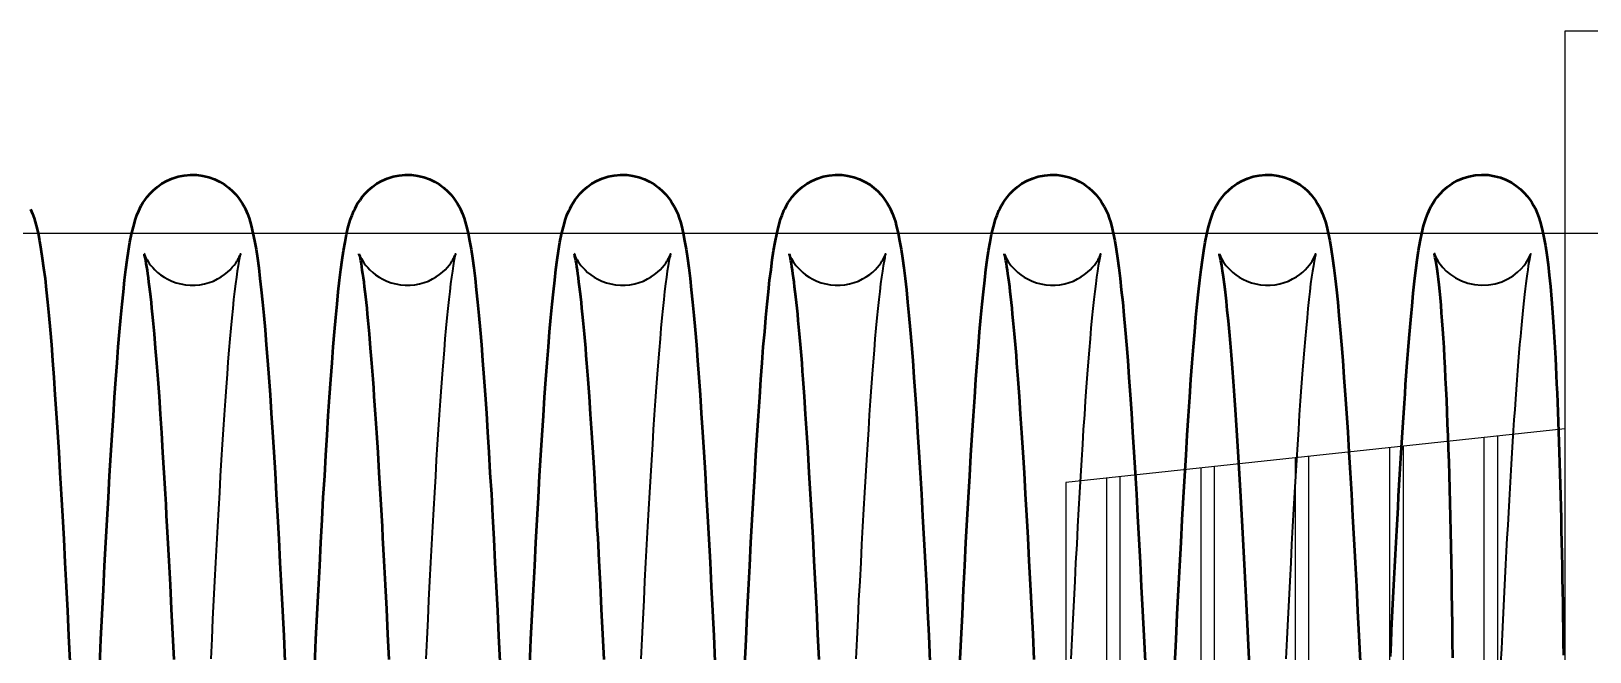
# Model space of a CAD drawing. Header units: millimetres. Extents: x 1448 to 104164, y -19509 to -89.
# Drawn here: x 52872.6 to 52988.2, y -3794.2 to -3748.2 of the extents above; entities that cross this region are included whole.
import ezdxf

# ---------------------------------------------------------------- set-up
doc = ezdxf.new("R2010")
doc.units = ezdxf.units.MM
doc.header["$LTSCALE"] = 60
doc.header["$MEASUREMENT"] = 0
doc.linetypes.add('CENTERX2', pattern=[101.6, 63.5, -12.7, 12.7, -12.7])
doc.layers.get('0').update_dxf_attribs({"linetype": 'CONTINUOUS'})
doc.layers.add('가려진 것(ISO)', color=7, linetype='CONTINUOUS', lineweight=35)
doc.layers.add('가시적인 것(ISO)', color=7, linetype='CONTINUOUS', lineweight=50)

# ---------------------------------------------------------------- blocks, each defined once
blk = doc.blocks.new('gf')
at = {"color": 3}
for p, q in [((21501219.19, -50950300.35), (21501219.19, -50950430.35)), ((21501229.19, -50950300.35), (21501219.19, -50950300.35)), ((21501229.19, -50950300.35), (21501229.19, -50950430.35)), ((21501219.19, -50950329.85), (21501182.19, -50950333.85)), ((21501213.19, -50950330.5), (21501213.19, -50950400.2)), ((21501214.19, -50950330.39), (21501214.19, -50950400.31)), ((21501199.19, -50950332.01), (21501199.19, -50950398.69)), ((21501200.19, -50950331.9), (21501200.19, -50950398.8)), ((21501206.19, -50950331.26), (21501206.19, -50950399.44)), ((21501207.19, -50950331.15), (21501207.19, -50950399.55)), ((21501192.19, -50950332.77), (21501192.19, -50950397.93)), ((21501193.19, -50950332.66), (21501193.19, -50950398.04)), ((21501182.19, -50950333.85), (21501182.19, -50950396.85)), ((21501185.19, -50950333.53), (21501185.19, -50950397.17)), ((21501186.19, -50950333.42), (21501186.19, -50950397.28)), ((21501219.19, -50950400.85), (21501182.19, -50950396.85)), ((21501229.19, -50950430.35), (21501219.19, -50950430.35))]:
    blk.add_line(p, q, dxfattribs=at)
at = {"color": 1, "linetype": 'CENTERX2'}
blk.add_line((21501236.43, -50950365.35), (21501174.6, -50950365.35), dxfattribs=at)
blk = doc.blocks.new('토션스프링 3')
at = {"layer": '가려진 것(ISO)', "flags": 128}
for points in [[(21462543.68, -50952857.63), (21462543.69, -50952857.65), (21462543.71, -50952857.7), (21462543.75, -50952857.81), (21462543.83, -50952857.97), (21462543.89, -50952858.07), (21462543.96, -50952858.19), (21462544.05, -50952858.33), (21462544.17, -50952858.48), (21462544.31, -50952858.65), (21462544.47, -50952858.82), (21462544.67, -50952859), (21462544.89, -50952859.18), (21462545.15, -50952859.35), (21462545.43, -50952859.51), (21462545.73, -50952859.65), (21462546.05, -50952859.77), (21462546.39, -50952859.86), (21462546.74, -50952859.92), (21462547.09, -50952859.95), (21462547.45, -50952859.95), (21462547.8, -50952859.92), (21462548.15, -50952859.85), (21462548.49, -50952859.76), (21462548.81, -50952859.64), (21462549.11, -50952859.49), (21462549.38, -50952859.33), (21462549.63, -50952859.16), (21462549.86, -50952858.98), (21462550.05, -50952858.8), (21462550.21, -50952858.62), (21462550.35, -50952858.46), (21462550.46, -50952858.31), (21462550.55, -50952858.17), (21462550.62, -50952858.06), (21462550.68, -50952857.95), (21462550.72, -50952857.87), (21462550.78, -50952857.74), (21462550.81, -50952857.67), (21462550.82, -50952857.63), (21462550.82, -50952857.63), (21462550.81, -50952857.67), (21462550.79, -50952857.73), (21462550.77, -50952857.81), (21462550.75, -50952857.91), (21462550.7, -50952858.17), (21462550.64, -50952858.51), (21462550.58, -50952858.9), (21462550.51, -50952859.35), (21462550.45, -50952859.86), (21462550.38, -50952860.41), (21462550.31, -50952861.02), (21462550.24, -50952861.68), (21462550.17, -50952862.38), (21462550.1, -50952863.13), (21462550.03, -50952863.92), (21462549.96, -50952864.76), (21462549.89, -50952865.64), (21462549.82, -50952866.56), (21462549.75, -50952867.52), (21462549.68, -50952868.53), (21462549.61, -50952869.57), (21462549.54, -50952870.65), (21462549.47, -50952871.77), (21462549.39, -50952872.92), (21462549.32, -50952874.11), (21462549.25, -50952875.33), (21462549.18, -50952876.58), (21462549.11, -50952877.86), (21462549.04, -50952879.18), (21462548.97, -50952880.53), (21462548.89, -50952881.9), (21462548.82, -50952883.31), (21462548.75, -50952884.74), (21462548.68, -50952886.2), (21462548.61, -50952887.68)], [(21462559.63, -50952857.63), (21462559.63, -50952857.65), (21462559.65, -50952857.7), (21462559.7, -50952857.81), (21462559.78, -50952857.97), (21462559.83, -50952858.07), (21462559.91, -50952858.19), (21462560, -50952858.33), (21462560.11, -50952858.48), (21462560.25, -50952858.65), (21462560.42, -50952858.82), (21462560.62, -50952859), (21462560.84, -50952859.18), (21462561.1, -50952859.35), (21462561.38, -50952859.51), (21462561.68, -50952859.65), (21462562, -50952859.77), (21462562.34, -50952859.86), (21462562.68, -50952859.92), (21462563.04, -50952859.95), (21462563.4, -50952859.95), (21462563.75, -50952859.92), (21462564.1, -50952859.85), (21462564.43, -50952859.76), (21462564.75, -50952859.64), (21462565.05, -50952859.49), (21462565.33, -50952859.33), (21462565.58, -50952859.16), (21462565.8, -50952858.98), (21462565.99, -50952858.8), (21462566.16, -50952858.62), (21462566.3, -50952858.46), (21462566.41, -50952858.31), (21462566.5, -50952858.17), (21462566.57, -50952858.06), (21462566.62, -50952857.95), (21462566.67, -50952857.87), (21462566.72, -50952857.74), (21462566.75, -50952857.67), (21462566.76, -50952857.63), (21462566.76, -50952857.63), (21462566.75, -50952857.67), (21462566.74, -50952857.73), (21462566.72, -50952857.81), (21462566.7, -50952857.91), (21462566.65, -50952858.17), (21462566.59, -50952858.51), (21462566.53, -50952858.9), (21462566.46, -50952859.35), (21462566.39, -50952859.86), (21462566.33, -50952860.41), (21462566.26, -50952861.02), (21462566.19, -50952861.68), (21462566.12, -50952862.38), (21462566.05, -50952863.13), (21462565.98, -50952863.92), (21462565.91, -50952864.76), (21462565.84, -50952865.64), (21462565.77, -50952866.56), (21462565.7, -50952867.52), (21462565.63, -50952868.53), (21462565.56, -50952869.57), (21462565.48, -50952870.65), (21462565.41, -50952871.77), (21462565.34, -50952872.92), (21462565.27, -50952874.11), (21462565.2, -50952875.33), (21462565.13, -50952876.58), (21462565.06, -50952877.86), (21462564.98, -50952879.18), (21462564.91, -50952880.53), (21462564.84, -50952881.9), (21462564.77, -50952883.31), (21462564.7, -50952884.74), (21462564.63, -50952886.2), (21462564.56, -50952887.68)], [(21462575.57, -50952857.63), (21462575.58, -50952857.65), (21462575.6, -50952857.7), (21462575.64, -50952857.81), (21462575.72, -50952857.97), (21462575.78, -50952858.07), (21462575.85, -50952858.19), (21462575.95, -50952858.33), (21462576.06, -50952858.48), (21462576.2, -50952858.65), (21462576.37, -50952858.82), (21462576.56, -50952859), (21462576.79, -50952859.18), (21462577.04, -50952859.35), (21462577.32, -50952859.51), (21462577.62, -50952859.65), (21462577.95, -50952859.77), (21462578.28, -50952859.86), (21462578.63, -50952859.92), (21462578.99, -50952859.95), (21462579.34, -50952859.95), (21462579.7, -50952859.92), (21462580.05, -50952859.85), (21462580.38, -50952859.76), (21462580.7, -50952859.64), (21462581, -50952859.49), (21462581.28, -50952859.33), (21462581.53, -50952859.16), (21462581.75, -50952858.98), (21462581.94, -50952858.8), (21462582.11, -50952858.62), (21462582.24, -50952858.46), (21462582.35, -50952858.31), (21462582.44, -50952858.17), (21462582.51, -50952858.06), (21462582.57, -50952857.95), (21462582.61, -50952857.87), (21462582.67, -50952857.74), (21462582.7, -50952857.67), (21462582.71, -50952857.63), (21462582.71, -50952857.63), (21462582.7, -50952857.67), (21462582.69, -50952857.73), (21462582.67, -50952857.81), (21462582.64, -50952857.91), (21462582.59, -50952858.17), (21462582.54, -50952858.51), (21462582.47, -50952858.9), (21462582.41, -50952859.35), (21462582.34, -50952859.86), (21462582.27, -50952860.41), (21462582.21, -50952861.02), (21462582.14, -50952861.68), (21462582.07, -50952862.38), (21462582, -50952863.13), (21462581.93, -50952863.92), (21462581.86, -50952864.76), (21462581.79, -50952865.64), (21462581.72, -50952866.56), (21462581.64, -50952867.52), (21462581.57, -50952868.53), (21462581.5, -50952869.57), (21462581.43, -50952870.65), (21462581.36, -50952871.77), (21462581.29, -50952872.92), (21462581.22, -50952874.11), (21462581.15, -50952875.33), (21462581.07, -50952876.58), (21462581, -50952877.86), (21462580.93, -50952879.18), (21462580.86, -50952880.53), (21462580.79, -50952881.9), (21462580.72, -50952883.31), (21462580.65, -50952884.74), (21462580.57, -50952886.2), (21462580.5, -50952887.68)], [(21462591.52, -50952857.63), (21462591.53, -50952857.65), (21462591.55, -50952857.7), (21462591.59, -50952857.81), (21462591.67, -50952857.97), (21462591.73, -50952858.07), (21462591.8, -50952858.19), (21462591.89, -50952858.33), (21462592.01, -50952858.48), (21462592.15, -50952858.65), (21462592.31, -50952858.82), (21462592.51, -50952859), (21462592.73, -50952859.18), (21462592.99, -50952859.35), (21462593.27, -50952859.51), (21462593.57, -50952859.65), (21462593.89, -50952859.77), (21462594.23, -50952859.86), (21462594.58, -50952859.92), (21462594.93, -50952859.95), (21462595.29, -50952859.95), (21462595.64, -50952859.92), (21462595.99, -50952859.85), (21462596.33, -50952859.76), (21462596.65, -50952859.64), (21462596.95, -50952859.49), (21462597.22, -50952859.33), (21462597.48, -50952859.16), (21462597.7, -50952858.98), (21462597.89, -50952858.8), (21462598.05, -50952858.62), (21462598.19, -50952858.46), (21462598.3, -50952858.31), (21462598.39, -50952858.17), (21462598.46, -50952858.06), (21462598.52, -50952857.95), (21462598.56, -50952857.87), (21462598.62, -50952857.74), (21462598.65, -50952857.67), (21462598.66, -50952857.63), (21462598.66, -50952857.63), (21462598.65, -50952857.67), (21462598.63, -50952857.73), (21462598.61, -50952857.81), (21462598.59, -50952857.91), (21462598.54, -50952858.17), (21462598.48, -50952858.51), (21462598.42, -50952858.9), (21462598.35, -50952859.35), (21462598.29, -50952859.86), (21462598.22, -50952860.41), (21462598.15, -50952861.02), (21462598.08, -50952861.68), (21462598.01, -50952862.38), (21462597.94, -50952863.13), (21462597.87, -50952863.92), (21462597.8, -50952864.76), (21462597.73, -50952865.64), (21462597.66, -50952866.56), (21462597.59, -50952867.52), (21462597.52, -50952868.53), (21462597.45, -50952869.57), (21462597.38, -50952870.65), (21462597.31, -50952871.77), (21462597.23, -50952872.92), (21462597.16, -50952874.11), (21462597.09, -50952875.33), (21462597.02, -50952876.58), (21462596.95, -50952877.86), (21462596.88, -50952879.18), (21462596.81, -50952880.53), (21462596.74, -50952881.9), (21462596.66, -50952883.31), (21462596.59, -50952884.74), (21462596.52, -50952886.2), (21462596.45, -50952887.68)], [(21462607.47, -50952857.63), (21462607.47, -50952857.65), (21462607.49, -50952857.7), (21462607.54, -50952857.81), (21462607.62, -50952857.97), (21462607.67, -50952858.07), (21462607.75, -50952858.19), (21462607.84, -50952858.33), (21462607.95, -50952858.48), (21462608.09, -50952858.65), (21462608.26, -50952858.82), (21462608.46, -50952859), (21462608.68, -50952859.18), (21462608.94, -50952859.35), (21462609.22, -50952859.51), (21462609.52, -50952859.65), (21462609.84, -50952859.77), (21462610.18, -50952859.86), (21462610.53, -50952859.92), (21462610.88, -50952859.95), (21462611.24, -50952859.95), (21462611.59, -50952859.92), (21462611.94, -50952859.85), (21462612.27, -50952859.76), (21462612.59, -50952859.64), (21462612.89, -50952859.49), (21462613.17, -50952859.33), (21462613.42, -50952859.16), (21462613.64, -50952858.98), (21462613.84, -50952858.8), (21462614, -50952858.62), (21462614.14, -50952858.46), (21462614.25, -50952858.31), (21462614.34, -50952858.17), (21462614.41, -50952858.06), (21462614.46, -50952857.95), (21462614.51, -50952857.87), (21462614.56, -50952857.74), (21462614.59, -50952857.67), (21462614.6, -50952857.63), (21462614.6, -50952857.63), (21462614.6, -50952857.67), (21462614.58, -50952857.73), (21462614.56, -50952857.81), (21462614.54, -50952857.91), (21462614.49, -50952858.17), (21462614.43, -50952858.51), (21462614.37, -50952858.9), (21462614.3, -50952859.35), (21462614.24, -50952859.86), (21462614.17, -50952860.41), (21462614.1, -50952861.02), (21462614.03, -50952861.68), (21462613.96, -50952862.38), (21462613.89, -50952863.13), (21462613.82, -50952863.92), (21462613.75, -50952864.76), (21462613.68, -50952865.64), (21462613.61, -50952866.56), (21462613.54, -50952867.52), (21462613.47, -50952868.53), (21462613.4, -50952869.57), (21462613.32, -50952870.65), (21462613.25, -50952871.77), (21462613.18, -50952872.92), (21462613.11, -50952874.11), (21462613.04, -50952875.33), (21462612.97, -50952876.58), (21462612.9, -50952877.86), (21462612.83, -50952879.18), (21462612.75, -50952880.53), (21462612.68, -50952881.9), (21462612.61, -50952883.31), (21462612.54, -50952884.74), (21462612.47, -50952886.2), (21462612.4, -50952887.68)], [(21462623.42, -50952857.63), (21462623.42, -50952857.65), (21462623.44, -50952857.7), (21462623.49, -50952857.81), (21462623.56, -50952857.97), (21462623.62, -50952858.07), (21462623.69, -50952858.19), (21462623.79, -50952858.33), (21462623.9, -50952858.48), (21462624.04, -50952858.65), (21462624.21, -50952858.82), (21462624.4, -50952859), (21462624.63, -50952859.18), (21462624.88, -50952859.35), (21462625.16, -50952859.51), (21462625.46, -50952859.65), (21462625.79, -50952859.77), (21462626.12, -50952859.86), (21462626.47, -50952859.92), (21462626.83, -50952859.95), (21462627.18, -50952859.95), (21462627.54, -50952859.92), (21462627.89, -50952859.85), (21462628.22, -50952859.76), (21462628.54, -50952859.64), (21462628.84, -50952859.49), (21462629.12, -50952859.33), (21462629.37, -50952859.16), (21462629.59, -50952858.98), (21462629.78, -50952858.8), (21462629.95, -50952858.62), (21462630.08, -50952858.46), (21462630.19, -50952858.31), (21462630.28, -50952858.17), (21462630.35, -50952858.06), (21462630.41, -50952857.95), (21462630.45, -50952857.87), (21462630.51, -50952857.74), (21462630.54, -50952857.67), (21462630.55, -50952857.63), (21462630.55, -50952857.63), (21462630.54, -50952857.67), (21462630.53, -50952857.73), (21462630.51, -50952857.81), (21462630.49, -50952857.91), (21462630.43, -50952858.17), (21462630.38, -50952858.51), (21462630.31, -50952858.9), (21462630.25, -50952859.35), (21462630.18, -50952859.86), (21462630.11, -50952860.41), (21462630.05, -50952861.02), (21462629.98, -50952861.68), (21462629.91, -50952862.38), (21462629.84, -50952863.13), (21462629.77, -50952863.92), (21462629.7, -50952864.76), (21462629.63, -50952865.64), (21462629.56, -50952866.56), (21462629.48, -50952867.52), (21462629.41, -50952868.53), (21462629.34, -50952869.57), (21462629.27, -50952870.65), (21462629.2, -50952871.77), (21462629.13, -50952872.92), (21462629.06, -50952874.11), (21462628.99, -50952875.33), (21462628.91, -50952876.58), (21462628.84, -50952877.86), (21462628.77, -50952879.18), (21462628.7, -50952880.53), (21462628.63, -50952881.9), (21462628.56, -50952883.31), (21462628.49, -50952884.74), (21462628.41, -50952886.2), (21462628.34, -50952887.68)], [(21462639.35, -50952857.61), (21462639.35, -50952857.62), (21462639.36, -50952857.64), (21462639.38, -50952857.69), (21462639.41, -50952857.77), (21462639.46, -50952857.88), (21462639.53, -50952858.02), (21462639.64, -50952858.19), (21462639.79, -50952858.4), (21462639.98, -50952858.64), (21462640.23, -50952858.9), (21462640.55, -50952859.16), (21462640.93, -50952859.41), (21462641.36, -50952859.63), (21462641.83, -50952859.8), (21462642.33, -50952859.91), (21462642.84, -50952859.95), (21462643.36, -50952859.93), (21462643.87, -50952859.84), (21462644.36, -50952859.69), (21462644.8, -50952859.49), (21462645.19, -50952859.25), (21462645.53, -50952858.99), (21462645.8, -50952858.73), (21462646.02, -50952858.48), (21462646.17, -50952858.26), (21462646.29, -50952858.08), (21462646.37, -50952857.93), (21462646.42, -50952857.82), (21462646.46, -50952857.73), (21462646.48, -50952857.68), (21462646.49, -50952857.64), (21462646.5, -50952857.63), (21462646.49, -50952857.66), (21462646.47, -50952857.74), (21462646.44, -50952857.87), (21462646.4, -50952858.05), (21462646.36, -50952858.26), (21462646.32, -50952858.51), (21462646.28, -50952858.8), (21462646.23, -50952859.11), (21462646.18, -50952859.45), (21462646.13, -50952859.83), (21462646.08, -50952860.22), (21462646.03, -50952860.65), (21462645.98, -50952861.1), (21462645.93, -50952861.58), (21462645.88, -50952862.09), (21462645.83, -50952862.62), (21462645.78, -50952863.17), (21462645.73, -50952863.75), (21462645.68, -50952864.35), (21462645.63, -50952864.97), (21462645.58, -50952865.61), (21462645.52, -50952866.28), (21462645.47, -50952866.97), (21462645.42, -50952867.68), (21462645.37, -50952868.42), (21462645.32, -50952869.17), (21462645.26, -50952869.95), (21462645.21, -50952870.74), (21462645.16, -50952871.56), (21462645.11, -50952872.39), (21462645.06, -50952873.24), (21462645, -50952874.11), (21462644.95, -50952875), (21462644.9, -50952875.9), (21462644.85, -50952876.82), (21462644.8, -50952877.76), (21462644.74, -50952878.72), (21462644.69, -50952879.69), (21462644.64, -50952880.68), (21462644.59, -50952881.69), (21462644.53, -50952882.71), (21462644.48, -50952883.74), (21462644.43, -50952884.79), (21462644.38, -50952885.85), (21462644.33, -50952886.93), (21462644.27, -50952888.01)]]:
    blk.add_lwpolyline(points, dxfattribs=at)
at = {"layer": '가시적인 것(ISO)', "flags": 128}
for points in [[(21462535.24, -50952854.31), (21462535.4, -50952854.65), (21462535.51, -50952854.97), (21462535.6, -50952855.25), (21462535.67, -50952855.53), (21462535.8, -50952856.08), (21462535.91, -50952856.66), (21462536.02, -50952857.28), (21462536.12, -50952857.94), (21462536.22, -50952858.66), (21462536.32, -50952859.45), (21462536.41, -50952860.3), (21462536.51, -50952861.22), (21462536.6, -50952862.21), (21462536.69, -50952863.26), (21462536.79, -50952864.37), (21462536.88, -50952865.55), (21462536.97, -50952866.79), (21462537.06, -50952868.08), (21462537.15, -50952869.44), (21462537.25, -50952870.86), (21462537.34, -50952872.33), (21462537.43, -50952873.87), (21462537.52, -50952875.46), (21462537.61, -50952877.1), (21462537.71, -50952878.79), (21462537.8, -50952880.52), (21462537.89, -50952882.3), (21462537.98, -50952884.11), (21462538.07, -50952885.97), (21462538.16, -50952887.87)], [(21462540.38, -50952888.16), (21462540.47, -50952886.25), (21462540.56, -50952884.38), (21462540.65, -50952882.56), (21462540.74, -50952880.78), (21462540.83, -50952879.04), (21462540.93, -50952877.35), (21462541.02, -50952875.7), (21462541.11, -50952874.1), (21462541.2, -50952872.56), (21462541.29, -50952871.07), (21462541.39, -50952869.64), (21462541.48, -50952868.27), (21462541.57, -50952866.96), (21462541.66, -50952865.72), (21462541.75, -50952864.53), (21462541.85, -50952863.41), (21462541.94, -50952862.36), (21462542.03, -50952861.37), (21462542.13, -50952860.44), (21462542.22, -50952859.58), (21462542.31, -50952858.79), (21462542.41, -50952858.06), (21462542.51, -50952857.39), (21462542.62, -50952856.76), (21462542.74, -50952856.17), (21462542.87, -50952855.62), (21462543.03, -50952855.06), (21462543.14, -50952854.75), (21462543.28, -50952854.43), (21462543.36, -50952854.25), (21462543.46, -50952854.05), (21462543.58, -50952853.85), (21462543.73, -50952853.63), (21462543.9, -50952853.39), (21462544.11, -50952853.14), (21462544.36, -50952852.89), (21462544.65, -50952852.65), (21462544.99, -50952852.41), (21462545.35, -50952852.21), (21462545.76, -50952852.03), (21462546.19, -50952851.89), (21462546.64, -50952851.8), (21462547.1, -50952851.76), (21462547.56, -50952851.77), (21462548.02, -50952851.83), (21462548.46, -50952851.93), (21462548.88, -50952852.09), (21462549.28, -50952852.27), (21462549.63, -50952852.49), (21462549.95, -50952852.73), (21462550.23, -50952852.98), (21462550.46, -50952853.23), (21462550.66, -50952853.47), (21462550.82, -50952853.7), (21462550.96, -50952853.92), (21462551.08, -50952854.12), (21462551.18, -50952854.31), (21462551.34, -50952854.66), (21462551.46, -50952854.97), (21462551.54, -50952855.25), (21462551.61, -50952855.53), (21462551.74, -50952856.08), (21462551.86, -50952856.66), (21462551.97, -50952857.28), (21462552.07, -50952857.94), (21462552.17, -50952858.66), (21462552.26, -50952859.45), (21462552.36, -50952860.3), (21462552.45, -50952861.22), (21462552.55, -50952862.21), (21462552.64, -50952863.26), (21462552.73, -50952864.37), (21462552.82, -50952865.55), (21462552.92, -50952866.79), (21462553.01, -50952868.08), (21462553.1, -50952869.44), (21462553.19, -50952870.86), (21462553.28, -50952872.33), (21462553.38, -50952873.87), (21462553.47, -50952875.46), (21462553.56, -50952877.1), (21462553.65, -50952878.79), (21462553.74, -50952880.52), (21462553.84, -50952882.3), (21462553.93, -50952884.11), (21462554.02, -50952885.97), (21462554.11, -50952887.87)], [(21462556.32, -50952888.16), (21462556.41, -50952886.25), (21462556.51, -50952884.38), (21462556.6, -50952882.56), (21462556.69, -50952880.78), (21462556.78, -50952879.04), (21462556.87, -50952877.35), (21462556.96, -50952875.7), (21462557.06, -50952874.1), (21462557.15, -50952872.56), (21462557.24, -50952871.07), (21462557.33, -50952869.64), (21462557.42, -50952868.27), (21462557.52, -50952866.96), (21462557.61, -50952865.72), (21462557.7, -50952864.53), (21462557.79, -50952863.41), (21462557.89, -50952862.36), (21462557.98, -50952861.37), (21462558.07, -50952860.44), (21462558.17, -50952859.58), (21462558.26, -50952858.79), (21462558.36, -50952858.06), (21462558.46, -50952857.39), (21462558.57, -50952856.76), (21462558.68, -50952856.17), (21462558.81, -50952855.61), (21462558.98, -50952855.06), (21462559.09, -50952854.75), (21462559.22, -50952854.43), (21462559.31, -50952854.25), (21462559.41, -50952854.05), (21462559.53, -50952853.85), (21462559.68, -50952853.63), (21462559.85, -50952853.39), (21462560.06, -50952853.14), (21462560.31, -50952852.89), (21462560.6, -50952852.65), (21462560.93, -50952852.41), (21462561.3, -50952852.2), (21462561.7, -50952852.03), (21462562.14, -50952851.89), (21462562.58, -50952851.8), (21462563.04, -50952851.76), (21462563.51, -50952851.77), (21462563.97, -50952851.83), (21462564.41, -50952851.93), (21462564.83, -50952852.09), (21462565.22, -50952852.28), (21462565.58, -50952852.49), (21462565.9, -50952852.73), (21462566.17, -50952852.98), (21462566.41, -50952853.23), (21462566.61, -50952853.47), (21462566.77, -50952853.7), (21462566.91, -50952853.92), (21462567.03, -50952854.12), (21462567.13, -50952854.31), (21462567.29, -50952854.66), (21462567.41, -50952854.97), (21462567.49, -50952855.25), (21462567.56, -50952855.53), (21462567.69, -50952856.08), (21462567.81, -50952856.66), (21462567.92, -50952857.28), (21462568.02, -50952857.94), (21462568.11, -50952858.66), (21462568.21, -50952859.45), (21462568.3, -50952860.3), (21462568.4, -50952861.22), (21462568.49, -50952862.21), (21462568.59, -50952863.26), (21462568.68, -50952864.37), (21462568.77, -50952865.55), (21462568.86, -50952866.79), (21462568.96, -50952868.08), (21462569.05, -50952869.44), (21462569.14, -50952870.86), (21462569.23, -50952872.33), (21462569.32, -50952873.87), (21462569.42, -50952875.46), (21462569.51, -50952877.1), (21462569.6, -50952878.79), (21462569.69, -50952880.52), (21462569.78, -50952882.3), (21462569.87, -50952884.11), (21462569.96, -50952885.97), (21462570.06, -50952887.87)], [(21462572.27, -50952888.16), (21462572.36, -50952886.25), (21462572.45, -50952884.38), (21462572.54, -50952882.56), (21462572.64, -50952880.78), (21462572.73, -50952879.04), (21462572.82, -50952877.35), (21462572.91, -50952875.7), (21462573, -50952874.1), (21462573.1, -50952872.56), (21462573.19, -50952871.07), (21462573.28, -50952869.64), (21462573.37, -50952868.27), (21462573.46, -50952866.96), (21462573.56, -50952865.72), (21462573.65, -50952864.53), (21462573.74, -50952863.41), (21462573.83, -50952862.36), (21462573.93, -50952861.37), (21462574.02, -50952860.44), (21462574.12, -50952859.58), (21462574.21, -50952858.79), (21462574.3, -50952858.06), (21462574.4, -50952857.39), (21462574.51, -50952856.76), (21462574.63, -50952856.17), (21462574.76, -50952855.61), (21462574.93, -50952855.06), (21462575.03, -50952854.75), (21462575.17, -50952854.43), (21462575.26, -50952854.25), (21462575.36, -50952854.05), (21462575.48, -50952853.85), (21462575.62, -50952853.63), (21462575.8, -50952853.39), (21462576.01, -50952853.14), (21462576.26, -50952852.89), (21462576.55, -50952852.65), (21462576.88, -50952852.41), (21462577.25, -50952852.2), (21462577.65, -50952852.03), (21462578.08, -50952851.89), (21462578.53, -50952851.8), (21462578.99, -50952851.76), (21462579.46, -50952851.77), (21462579.91, -50952851.83), (21462580.36, -50952851.93), (21462580.78, -50952852.09), (21462581.17, -50952852.28), (21462581.53, -50952852.49), (21462581.84, -50952852.73), (21462582.12, -50952852.98), (21462582.36, -50952853.23), (21462582.55, -50952853.47), (21462582.72, -50952853.7), (21462582.85, -50952853.92), (21462582.97, -50952854.12), (21462583.07, -50952854.31), (21462583.24, -50952854.66), (21462583.35, -50952854.97), (21462583.44, -50952855.25), (21462583.51, -50952855.53), (21462583.64, -50952856.08), (21462583.75, -50952856.66), (21462583.86, -50952857.28), (21462583.96, -50952857.94), (21462584.06, -50952858.66), (21462584.16, -50952859.45), (21462584.25, -50952860.3), (21462584.35, -50952861.22), (21462584.44, -50952862.21), (21462584.53, -50952863.26), (21462584.63, -50952864.37), (21462584.72, -50952865.55), (21462584.81, -50952866.79), (21462584.9, -50952868.08), (21462584.99, -50952869.44), (21462585.09, -50952870.86), (21462585.18, -50952872.33), (21462585.27, -50952873.87), (21462585.36, -50952875.46), (21462585.45, -50952877.1), (21462585.55, -50952878.79), (21462585.64, -50952880.52), (21462585.73, -50952882.3), (21462585.82, -50952884.11), (21462585.91, -50952885.97), (21462586, -50952887.87)], [(21462588.22, -50952888.16), (21462588.31, -50952886.25), (21462588.4, -50952884.38), (21462588.49, -50952882.56), (21462588.58, -50952880.78), (21462588.67, -50952879.04), (21462588.77, -50952877.35), (21462588.86, -50952875.7), (21462588.95, -50952874.1), (21462589.04, -50952872.56), (21462589.13, -50952871.07), (21462589.23, -50952869.64), (21462589.32, -50952868.27), (21462589.41, -50952866.96), (21462589.5, -50952865.72), (21462589.59, -50952864.53), (21462589.69, -50952863.41), (21462589.78, -50952862.36), (21462589.87, -50952861.37), (21462589.97, -50952860.44), (21462590.06, -50952859.58), (21462590.16, -50952858.79), (21462590.25, -50952858.06), (21462590.35, -50952857.39), (21462590.46, -50952856.76), (21462590.58, -50952856.17), (21462590.71, -50952855.61), (21462590.87, -50952855.06), (21462590.98, -50952854.75), (21462591.12, -50952854.42), (21462591.2, -50952854.25), (21462591.3, -50952854.05), (21462591.42, -50952853.85), (21462591.57, -50952853.62), (21462591.74, -50952853.39), (21462591.95, -50952853.14), (21462592.2, -50952852.89), (21462592.5, -50952852.65), (21462592.83, -50952852.41), (21462593.2, -50952852.2), (21462593.6, -50952852.03), (21462594.03, -50952851.89), (21462594.48, -50952851.8), (21462594.94, -50952851.76), (21462595.4, -50952851.77), (21462595.86, -50952851.83), (21462596.3, -50952851.93), (21462596.72, -50952852.09), (21462597.12, -50952852.28), (21462597.48, -50952852.49), (21462597.79, -50952852.73), (21462598.07, -50952852.98), (21462598.3, -50952853.23), (21462598.5, -50952853.47), (21462598.66, -50952853.7), (21462598.8, -50952853.92), (21462598.92, -50952854.12), (21462599.02, -50952854.31), (21462599.18, -50952854.66), (21462599.3, -50952854.97), (21462599.39, -50952855.25), (21462599.45, -50952855.53), (21462599.58, -50952856.08), (21462599.7, -50952856.66), (21462599.81, -50952857.28), (21462599.91, -50952857.94), (21462600.01, -50952858.66), (21462600.1, -50952859.45), (21462600.2, -50952860.3), (21462600.29, -50952861.22), (21462600.39, -50952862.21), (21462600.48, -50952863.26), (21462600.57, -50952864.37), (21462600.67, -50952865.55), (21462600.76, -50952866.79), (21462600.85, -50952868.08), (21462600.94, -50952869.44), (21462601.03, -50952870.86), (21462601.12, -50952872.33), (21462601.22, -50952873.87), (21462601.31, -50952875.46), (21462601.4, -50952877.1), (21462601.49, -50952878.79), (21462601.58, -50952880.52), (21462601.68, -50952882.3), (21462601.77, -50952884.11), (21462601.86, -50952885.97), (21462601.95, -50952887.87)], [(21462604.16, -50952888.16), (21462604.26, -50952886.25), (21462604.35, -50952884.38), (21462604.44, -50952882.55), (21462604.53, -50952880.78), (21462604.62, -50952879.04), (21462604.71, -50952877.35), (21462604.8, -50952875.7), (21462604.9, -50952874.1), (21462604.99, -50952872.56), (21462605.08, -50952871.07), (21462605.17, -50952869.64), (21462605.27, -50952868.27), (21462605.36, -50952866.96), (21462605.45, -50952865.72), (21462605.54, -50952864.53), (21462605.63, -50952863.41), (21462605.73, -50952862.36), (21462605.82, -50952861.37), (21462605.91, -50952860.44), (21462606.01, -50952859.58), (21462606.1, -50952858.79), (21462606.2, -50952858.06), (21462606.3, -50952857.39), (21462606.41, -50952856.76), (21462606.52, -50952856.17), (21462606.66, -50952855.61), (21462606.82, -50952855.06), (21462606.93, -50952854.75), (21462607.06, -50952854.42), (21462607.15, -50952854.24), (21462607.25, -50952854.05), (21462607.37, -50952853.85), (21462607.52, -50952853.62), (21462607.69, -50952853.39), (21462607.9, -50952853.14), (21462608.15, -50952852.89), (21462608.44, -50952852.65), (21462608.77, -50952852.41), (21462609.14, -50952852.2), (21462609.55, -50952852.03), (21462609.98, -50952851.89), (21462610.43, -50952851.8), (21462610.89, -50952851.76), (21462611.35, -50952851.77), (21462611.81, -50952851.83), (21462612.25, -50952851.93), (21462612.67, -50952852.09), (21462613.06, -50952852.28), (21462613.42, -50952852.49), (21462613.74, -50952852.73), (21462614.01, -50952852.98), (21462614.25, -50952853.23), (21462614.45, -50952853.47), (21462614.61, -50952853.7), (21462614.75, -50952853.92), (21462614.86, -50952854.12), (21462614.97, -50952854.31), (21462615.13, -50952854.66), (21462615.25, -50952854.97), (21462615.33, -50952855.26), (21462615.4, -50952855.53), (21462615.53, -50952856.08), (21462615.65, -50952856.66), (21462615.76, -50952857.28), (21462615.86, -50952857.94), (21462615.95, -50952858.66), (21462616.05, -50952859.45), (21462616.14, -50952860.3), (21462616.24, -50952861.22), (21462616.33, -50952862.21), (21462616.43, -50952863.26), (21462616.52, -50952864.37), (21462616.61, -50952865.55), (21462616.7, -50952866.79), (21462616.8, -50952868.08), (21462616.89, -50952869.44), (21462616.98, -50952870.86), (21462617.07, -50952872.33), (21462617.16, -50952873.87), (21462617.26, -50952875.46), (21462617.35, -50952877.1), (21462617.44, -50952878.79), (21462617.53, -50952880.52), (21462617.62, -50952882.3), (21462617.71, -50952884.11), (21462617.81, -50952885.97), (21462617.9, -50952887.87)], [(21462620.11, -50952888.16), (21462620.2, -50952886.25), (21462620.29, -50952884.38), (21462620.39, -50952882.55), (21462620.48, -50952880.77), (21462620.57, -50952879.04), (21462620.66, -50952877.35), (21462620.75, -50952875.7), (21462620.84, -50952874.1), (21462620.94, -50952872.56), (21462621.03, -50952871.07), (21462621.12, -50952869.64), (21462621.21, -50952868.27), (21462621.3, -50952866.96), (21462621.4, -50952865.71), (21462621.49, -50952864.53), (21462621.58, -50952863.41), (21462621.67, -50952862.36), (21462621.77, -50952861.37), (21462621.86, -50952860.44), (21462621.96, -50952859.58), (21462622.05, -50952858.79), (21462622.15, -50952858.06), (21462622.25, -50952857.38), (21462622.35, -50952856.76), (21462622.47, -50952856.17), (21462622.6, -50952855.61), (21462622.77, -50952855.06), (21462622.87, -50952854.75), (21462623.01, -50952854.42), (21462623.1, -50952854.24), (21462623.2, -50952854.05), (21462623.32, -50952853.85), (21462623.46, -50952853.62), (21462623.64, -50952853.39), (21462623.85, -50952853.14), (21462624.1, -50952852.89), (21462624.39, -50952852.65), (21462624.72, -50952852.41), (21462625.09, -50952852.2), (21462625.49, -50952852.03), (21462625.92, -50952851.89), (21462626.37, -50952851.8), (21462626.83, -50952851.76), (21462627.3, -50952851.77), (21462627.76, -50952851.83), (21462628.2, -50952851.93), (21462628.62, -50952852.09), (21462629.01, -50952852.28), (21462629.37, -50952852.49), (21462629.69, -50952852.73), (21462629.96, -50952852.98), (21462630.2, -50952853.23), (21462630.39, -50952853.47), (21462630.56, -50952853.7), (21462630.69, -50952853.92), (21462630.81, -50952854.12), (21462630.91, -50952854.31), (21462631.07, -50952854.66), (21462631.19, -50952854.97), (21462631.28, -50952855.26), (21462631.35, -50952855.53), (21462631.48, -50952856.08), (21462631.6, -50952856.66), (21462631.7, -50952857.27), (21462631.8, -50952857.94), (21462631.9, -50952858.66), (21462632, -50952859.45), (21462632.09, -50952860.3), (21462632.19, -50952861.22), (21462632.28, -50952862.21), (21462632.37, -50952863.26), (21462632.47, -50952864.37), (21462632.56, -50952865.55), (21462632.65, -50952866.79), (21462632.74, -50952868.08), (21462632.83, -50952869.44), (21462632.93, -50952870.86), (21462633.02, -50952872.33), (21462633.11, -50952873.87), (21462633.2, -50952875.46), (21462633.29, -50952877.1), (21462633.39, -50952878.79), (21462633.48, -50952880.52), (21462633.57, -50952882.3), (21462633.66, -50952884.11), (21462633.75, -50952885.97), (21462633.84, -50952887.87)], [(21462636.09, -50952887.49), (21462636.14, -50952886.51), (21462636.18, -50952885.54), (21462636.23, -50952884.58), (21462636.28, -50952883.62), (21462636.33, -50952882.68), (21462636.37, -50952881.75), (21462636.42, -50952880.84), (21462636.47, -50952879.93), (21462636.51, -50952879.04), (21462636.56, -50952878.16), (21462636.61, -50952877.3), (21462636.66, -50952876.45), (21462636.7, -50952875.61), (21462636.75, -50952874.79), (21462636.8, -50952873.98), (21462636.84, -50952873.18), (21462636.89, -50952872.4), (21462636.94, -50952871.63), (21462636.99, -50952870.87), (21462637.03, -50952870.13), (21462637.08, -50952869.41), (21462637.13, -50952868.7), (21462637.18, -50952868.01), (21462637.22, -50952867.33), (21462637.27, -50952866.67), (21462637.32, -50952866.02), (21462637.37, -50952865.4), (21462637.42, -50952864.79), (21462637.46, -50952864.19), (21462637.51, -50952863.62), (21462637.56, -50952863.06), (21462637.61, -50952862.52), (21462637.65, -50952862), (21462637.7, -50952861.5), (21462637.79, -50952860.55), (21462637.89, -50952859.66), (21462637.98, -50952858.84), (21462638.09, -50952858.08), (21462638.19, -50952857.37), (21462638.31, -50952856.72), (21462638.43, -50952856.11), (21462638.56, -50952855.55), (21462638.64, -50952855.26), (21462638.74, -50952854.96), (21462638.86, -50952854.64), (21462639.02, -50952854.29), (21462639.12, -50952854.09), (21462639.24, -50952853.88), (21462639.39, -50952853.65), (21462639.57, -50952853.41), (21462639.78, -50952853.16), (21462640.04, -50952852.9), (21462640.33, -50952852.65), (21462640.68, -50952852.41), (21462641.06, -50952852.19), (21462641.48, -50952852.01), (21462641.92, -50952851.88), (21462642.39, -50952851.79), (21462642.86, -50952851.76), (21462643.34, -50952851.77), (21462643.81, -50952851.85), (21462644.26, -50952851.97), (21462644.69, -50952852.14), (21462645.08, -50952852.34), (21462645.43, -50952852.58), (21462645.75, -50952852.83), (21462646.01, -50952853.09), (21462646.24, -50952853.34), (21462646.43, -50952853.59), (21462646.58, -50952853.82), (21462646.71, -50952854.04), (21462646.82, -50952854.24), (21462646.98, -50952854.6), (21462647.1, -50952854.93), (21462647.2, -50952855.24), (21462647.36, -50952855.81), (21462647.48, -50952856.4), (21462647.59, -50952857.02), (21462647.7, -50952857.69), (21462647.79, -50952858.42), (21462647.87, -50952859.2), (21462647.96, -50952860.05), (21462648.04, -50952860.98), (21462648.12, -50952861.97), (21462648.19, -50952863.04), (21462648.26, -50952864.17), (21462648.33, -50952865.36), (21462648.36, -50952865.99), (21462648.39, -50952866.63), (21462648.42, -50952867.28), (21462648.45, -50952867.96), (21462648.48, -50952868.65), (21462648.51, -50952869.35), (21462648.54, -50952870.08), (21462648.57, -50952870.82), (21462648.59, -50952871.57), (21462648.62, -50952872.34), (21462648.64, -50952873.12), (21462648.67, -50952873.92), (21462648.69, -50952874.74), (21462648.71, -50952875.56), (21462648.73, -50952876.4), (21462648.75, -50952877.25), (21462648.77, -50952878.12), (21462648.79, -50952878.99), (21462648.81, -50952879.88), (21462648.82, -50952880.78), (21462648.84, -50952881.69), (21462648.86, -50952882.61), (21462648.87, -50952883.55), (21462648.88, -50952884.5), (21462648.9, -50952885.46), (21462648.91, -50952886.43), (21462648.92, -50952887.41)], [(21462545.89, -50952887.73), (21462545.8, -50952885.84), (21462545.71, -50952883.99), (21462545.62, -50952882.18), (21462545.53, -50952880.41), (21462545.44, -50952878.7), (21462545.39, -50952877.86), (21462545.34, -50952877.04), (21462545.3, -50952876.23), (21462545.25, -50952875.43), (21462545.16, -50952873.87), (21462545.07, -50952872.36), (21462544.98, -50952870.91), (21462544.89, -50952869.52), (21462544.8, -50952868.2), (21462544.75, -50952867.56), (21462544.71, -50952866.93), (21462544.66, -50952866.33), (21462544.61, -50952865.74), (21462544.57, -50952865.17), (21462544.52, -50952864.62), (21462544.43, -50952863.56), (21462544.39, -50952863.06), (21462544.34, -50952862.58), (21462544.3, -50952862.11), (21462544.25, -50952861.66), (21462544.21, -50952861.23), (21462544.16, -50952860.82), (21462544.12, -50952860.44), (21462544.07, -50952860.07), (21462544.03, -50952859.72), (21462543.99, -50952859.4), (21462543.95, -50952859.1), (21462543.91, -50952858.83), (21462543.87, -50952858.58), (21462543.83, -50952858.35), (21462543.8, -50952858.15), (21462543.76, -50952857.98), (21462543.73, -50952857.83), (21462543.71, -50952857.72), (21462543.69, -50952857.65), (21462543.68, -50952857.63)], [(21462561.84, -50952887.73), (21462561.75, -50952885.84), (21462561.66, -50952883.99), (21462561.57, -50952882.18), (21462561.47, -50952880.41), (21462561.38, -50952878.7), (21462561.34, -50952877.86), (21462561.29, -50952877.04), (21462561.2, -50952875.43), (21462561.11, -50952873.87), (21462561.02, -50952872.36), (21462560.93, -50952870.91), (21462560.83, -50952869.52), (21462560.74, -50952868.2), (21462560.7, -50952867.56), (21462560.65, -50952866.93), (21462560.61, -50952866.33), (21462560.56, -50952865.74), (21462560.52, -50952865.17), (21462560.47, -50952864.62), (21462560.38, -50952863.56), (21462560.34, -50952863.06), (21462560.29, -50952862.58), (21462560.24, -50952862.11), (21462560.2, -50952861.66), (21462560.15, -50952861.23), (21462560.11, -50952860.82), (21462560.06, -50952860.44), (21462560.02, -50952860.07), (21462559.98, -50952859.72), (21462559.93, -50952859.4), (21462559.89, -50952859.1), (21462559.85, -50952858.83), (21462559.82, -50952858.58), (21462559.78, -50952858.35), (21462559.74, -50952858.15), (21462559.71, -50952857.98), (21462559.68, -50952857.83), (21462559.65, -50952857.72), (21462559.63, -50952857.65), (21462559.63, -50952857.63)], [(21462577.79, -50952887.73), (21462577.7, -50952885.84), (21462577.6, -50952883.98), (21462577.51, -50952882.17), (21462577.42, -50952880.41), (21462577.33, -50952878.7), (21462577.28, -50952877.86), (21462577.24, -50952877.04), (21462577.15, -50952875.43), (21462577.06, -50952873.87), (21462576.96, -50952872.36), (21462576.87, -50952870.91), (21462576.78, -50952869.52), (21462576.69, -50952868.2), (21462576.64, -50952867.56), (21462576.6, -50952866.93), (21462576.55, -50952866.33), (21462576.51, -50952865.74), (21462576.46, -50952865.17), (21462576.42, -50952864.62), (21462576.33, -50952863.56), (21462576.28, -50952863.06), (21462576.24, -50952862.58), (21462576.19, -50952862.11), (21462576.14, -50952861.66), (21462576.1, -50952861.23), (21462576.05, -50952860.82), (21462576.01, -50952860.44), (21462575.97, -50952860.07), (21462575.92, -50952859.72), (21462575.88, -50952859.4), (21462575.84, -50952859.1), (21462575.8, -50952858.83), (21462575.76, -50952858.58), (21462575.73, -50952858.35), (21462575.69, -50952858.15), (21462575.66, -50952857.98), (21462575.62, -50952857.83), (21462575.6, -50952857.72), (21462575.58, -50952857.65), (21462575.57, -50952857.63)], [(21462593.73, -50952887.73), (21462593.64, -50952885.84), (21462593.55, -50952883.98), (21462593.46, -50952882.17), (21462593.37, -50952880.41), (21462593.28, -50952878.7), (21462593.23, -50952877.86), (21462593.18, -50952877.04), (21462593.09, -50952875.43), (21462593, -50952873.87), (21462592.91, -50952872.36), (21462592.82, -50952870.91), (21462592.73, -50952869.52), (21462592.64, -50952868.2), (21462592.59, -50952867.56), (21462592.55, -50952866.93), (21462592.5, -50952866.33), (21462592.46, -50952865.74), (21462592.41, -50952865.17), (21462592.37, -50952864.62), (21462592.27, -50952863.56), (21462592.23, -50952863.06), (21462592.18, -50952862.58), (21462592.14, -50952862.11), (21462592.09, -50952861.66), (21462592.05, -50952861.23), (21462592, -50952860.82), (21462591.96, -50952860.44), (21462591.91, -50952860.07), (21462591.87, -50952859.72), (21462591.83, -50952859.4), (21462591.79, -50952859.1), (21462591.75, -50952858.83), (21462591.71, -50952858.58), (21462591.67, -50952858.35), (21462591.64, -50952858.15), (21462591.6, -50952857.98), (21462591.57, -50952857.83), (21462591.55, -50952857.72), (21462591.53, -50952857.65), (21462591.52, -50952857.63)], [(21462609.68, -50952887.73), (21462609.59, -50952885.84), (21462609.5, -50952883.98), (21462609.41, -50952882.17), (21462609.31, -50952880.41), (21462609.22, -50952878.7), (21462609.18, -50952877.86), (21462609.13, -50952877.04), (21462609.04, -50952875.43), (21462608.95, -50952873.87), (21462608.86, -50952872.36), (21462608.77, -50952870.91), (21462608.67, -50952869.52), (21462608.58, -50952868.2), (21462608.54, -50952867.56), (21462608.49, -50952866.93), (21462608.45, -50952866.33), (21462608.4, -50952865.74), (21462608.36, -50952865.17), (21462608.31, -50952864.62), (21462608.22, -50952863.56), (21462608.18, -50952863.06), (21462608.13, -50952862.58), (21462608.08, -50952862.11), (21462608.04, -50952861.66), (21462607.99, -50952861.23), (21462607.95, -50952860.82), (21462607.9, -50952860.44), (21462607.86, -50952860.07), (21462607.82, -50952859.72), (21462607.78, -50952859.4), (21462607.73, -50952859.1), (21462607.69, -50952858.83), (21462607.66, -50952858.58), (21462607.62, -50952858.35), (21462607.58, -50952858.15), (21462607.55, -50952857.98), (21462607.52, -50952857.83), (21462607.49, -50952857.72), (21462607.47, -50952857.65), (21462607.47, -50952857.63)], [(21462625.65, -50952888.21), (21462625.58, -50952886.65), (21462625.5, -50952885.11), (21462625.42, -50952883.6), (21462625.35, -50952882.12), (21462625.27, -50952880.67), (21462625.2, -50952879.26), (21462625.12, -50952877.88), (21462625.05, -50952876.53), (21462624.98, -50952875.22), (21462624.9, -50952873.94), (21462624.83, -50952872.7), (21462624.75, -50952871.5), (21462624.68, -50952870.33), (21462624.6, -50952869.21), (21462624.53, -50952868.13), (21462624.45, -50952867.09), (21462624.38, -50952866.1), (21462624.3, -50952865.15), (21462624.23, -50952864.26), (21462624.15, -50952863.4), (21462624.08, -50952862.6), (21462624, -50952861.84), (21462623.93, -50952861.14), (21462623.86, -50952860.48), (21462623.79, -50952859.89), (21462623.72, -50952859.35), (21462623.65, -50952858.88), (21462623.59, -50952858.48), (21462623.53, -50952858.14), (21462623.5, -50952857.99), (21462623.47, -50952857.87), (21462623.45, -50952857.77), (21462623.43, -50952857.69), (21462623.42, -50952857.65), (21462623.42, -50952857.63)], [(21462640.72, -50952887.59), (21462640.71, -50952886.36), (21462640.69, -50952885.15), (21462640.67, -50952883.95), (21462640.66, -50952882.77), (21462640.64, -50952881.6), (21462640.62, -50952880.46), (21462640.59, -50952879.34), (21462640.57, -50952878.23), (21462640.55, -50952877.15), (21462640.52, -50952876.09), (21462640.49, -50952875.06), (21462640.47, -50952874.05), (21462640.44, -50952873.06), (21462640.41, -50952872.1), (21462640.37, -50952871.16), (21462640.34, -50952870.24), (21462640.31, -50952869.35), (21462640.27, -50952868.48), (21462640.23, -50952867.65), (21462640.19, -50952866.84), (21462640.15, -50952866.05), (21462640.11, -50952865.3), (21462640.07, -50952864.58), (21462640.03, -50952863.88), (21462639.98, -50952863.22), (21462639.94, -50952862.59), (21462639.89, -50952861.99), (21462639.85, -50952861.43), (21462639.8, -50952860.89), (21462639.75, -50952860.39), (21462639.7, -50952859.93), (21462639.65, -50952859.5), (21462639.61, -50952859.1), (21462639.56, -50952858.74), (21462639.51, -50952858.43), (21462639.46, -50952858.15), (21462639.42, -50952857.93), (21462639.39, -50952857.76), (21462639.36, -50952857.65), (21462639.36, -50952857.62), (21462639.35, -50952857.61)]]:
    blk.add_lwpolyline(points, dxfattribs=at)
blk.add_blockref('gf', (-38570.16, -2540.75))
blk = doc.blocks.new('토션스프링1234')
blk.add_blockref('토션스프링 3', (188.1, -4314.91))

msp = doc.modelspace()

# ---------------------------------------------------------------- linework, layer by layer
at = {"color": 3}
msp.add_line((51099.32, -3763.18), (60099.32, -3763.18), dxfattribs=at)

# ---------------------------------------------------------------- block references
msp.add_blockref('토션스프링1234', (-21409850.81, 50953407.83))

doc.saveas('drawing.dxf')
